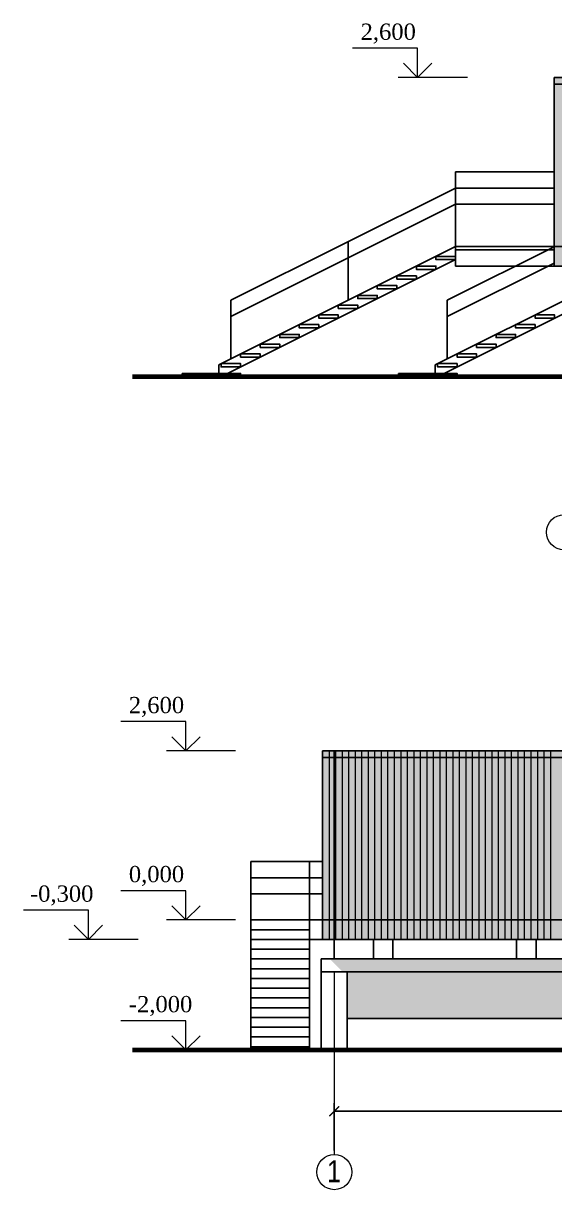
# Model space of a CAD drawing. Header units: millimetres. Extents: x 52 to 69096, y 37 to 64062.
# Drawn here: x 52 to 8216, y 45498 to 63437 of the extents above; entities that cross this region are included whole.
import ezdxf

# ---------------------------------------------------------------- set-up
doc = ezdxf.new("R2010")
doc.units = ezdxf.units.MM
doc.linetypes.add('ACAD_ISO02W100', pattern=[15, 12, -3])
doc.linetypes.add('ACAD_ISO04W100', pattern=[30, 24, -3, 0, -3])
for name, color, linetype, lineweight, true_color in [('оси', 7, 'Continuous', 18, 0x000000), ('отметки', 7, 'Continuous', 18, 0x000000), ('отметки @ 100', 7, 'Continuous', 18, 0x000000), ('разрез', 7, 'Continuous', 25, 0x000000), ('разрез @ 5', 7, 'Continuous', 25, 0x000000), ('фасад', 7, 'Continuous', 25, 0x000000), ('фасад @ 100', 7, 'Continuous', 25, 0x000000), ('штриховка', 7, 'Continuous', 18, 0x000000)]:
    doc.layers.add(name, color=color, linetype=linetype, lineweight=lineweight, true_color=true_color)
doc.styles.get("Standard").update_dxf_attribs({"font": 'arial.ttf'})
doc.styles.add('стиль1', font='times.ttf', dxfattribs={"height": 3})
doc.styles.add('стиль6', font='ARIALN.TTF')
doc.dimstyles.new('Копиягг', dxfattribs={"dimtxt": 2, "dimasz": 1.5, "dimexe": 1.25, "dimexo": 0.625, "dimtad": 1, "dimdec": 0, "dimtxsty": 'Standard', "dimblk": 'ARCHTICK', "dimcen": 2.5, "dimadec": 0, "dimazin": 0, "dimtfac": 1, "dimtdec": 0, "dimtmove": 0, "dimatfit": 3, "dimfxl": 1, "dimarcsym": 0})

# ---------------------------------------------------------------- blocks, each defined once
blk = doc.blocks.new('_ArchTick')
at = {"color": 0, "linetype": 'ByBlock', "const_width": 0.15}
blk.add_lwpolyline([(-0.5, -0.5), (0.5, 0.5)], dxfattribs=at)
blk = doc.blocks.new('*D82')
at = {"layer": 'Defpoints', "color": 0, "linetype": 'ByBlock', "transparency": 16777216}
for p in [(64030, 46705), (4830, 46038), (64030, 46038)]:
    blk.add_point(p, dxfattribs=at)
at = {"layer": 'фасад', "color": 0, "linetype": 'ByBlock', "lineweight": -2, "transparency": 16777216}
for p, q in [((4830, 46101), (4830, 46830)), ((64030, 46101), (64030, 46830)), ((4830, 46705), (64030, 46705))]:
    blk.add_line(p, q, dxfattribs=at)
at = {"layer": 'фасад', "color": 0, "linetype": 'ByBlock', "lineweight": -2, "transparency": 16777216, "xscale": 150, "yscale": 150, "zscale": 150, "rotation": 180}
blk.add_blockref('_ArchTick', (4830, 46705), dxfattribs=at)
at = {"layer": 'фасад', "color": 0, "linetype": 'ByBlock', "lineweight": -2, "transparency": 16777216, "xscale": 150, "yscale": 150, "zscale": 150}
blk.add_blockref('_ArchTick', (64030, 46705), dxfattribs=at)
at = {"layer": 'фасад', "color": 0, "linetype": 'ByBlock', "transparency": 16777216, "insert": (34430, 46870), "char_height": 200, "attachment_point": 5}
blk.add_mtext('59200', dxfattribs=at)

msp = doc.modelspace()

# ---------------------------------------------------------------- hatches: boundary and pattern name
at = {"layer": 'фасад', "linetype": 'ByBlock', "true_color": 0xd11029, "transparency": 33554636}
h = msp.add_hatch(color=242, dxfattribs=at)
h.dxf.hatch_style = 1
h.paths.add_polyline_path([(30211.3, 62503.3), (19511.3, 62503.3), (19511.3, 60003.3), (30211.3, 60003.3)])
h.paths.add_polyline_path([(25311.3, 60803.3), (24411.3, 60803.3), (24411.3, 62003.3), (25311.3, 62003.3)], flags=16)
h.paths.add_polyline_path([(25261.3, 60853.3), (24461.3, 60853.3), (24461.3, 61953.3), (25261.3, 61953.3)], flags=0)
h.paths.add_polyline_path([(19511.3, 62503.3), (8211.3, 62503.3), (8211.3, 60003.3), (11301.3, 60003.3), (13101.3, 60903.3), (13101.3, 61153.3), (13411.3, 61153.3), (13411.3, 62103.3), (14311.3, 62103.3), (14311.3, 61153.3), (14621.3, 61153.3), (14621.3, 60003.3), (19511.3, 60003.3)])
h.paths.add_polyline_path([(19511.3, 60003.3), (14621.3, 60003.3), (14621.3, 59703.3), (19511.3, 59703.3)])
h.paths.add_polyline_path([(19511.3, 62603.3), (8211.3, 62603.3), (8211.3, 62503.3), (19511.3, 62503.3)])
h.paths.add_polyline_path([(30211.3, 62603.3), (19511.3, 62603.3), (19511.3, 62503.3), (30211.3, 62503.3)])
h.paths.add_polyline_path([(41511.3, 62603.3), (30211.3, 62603.3), (30211.3, 62503.3), (41511.3, 62503.3)])
h.paths.add_polyline_path([(35411.3, 62103.3), (36311.3, 62103.3), (36311.3, 61153.3), (36621.3, 61153.3), (36621.3, 60003.3), (41511.3, 60003.3), (41511.3, 62503.3), (30211.3, 62503.3), (30211.3, 60003.3), (33301.3, 60003.3), (35101.3, 60903.3), (35101.3, 61153.3), (35411.3, 61153.3)])
h.paths.add_polyline_path([(30211.3, 60003.3), (19511.3, 60003.3), (19511.3, 59703.3), (30211.3, 59703.3)])
h.paths.add_polyline_path([(33301.3, 60003.3), (30211.3, 60003.3), (30211.3, 59703.3), (32701.3, 59703.3)])
h.paths.add_polyline_path([(35101.3, 60003.3), (33801.3, 60003.3), (33451.3, 59828.3), (33451.3, 59703.3), (34501.3, 59703.3)])
h.paths.add_polyline_path([(33451.3, 59828.3), (33451.3, 60003.3), (33301.3, 60003.3), (32701.3, 59703.3), (33201.3, 59703.3)])
h.paths.add_polyline_path([(33451.3, 59828.3), (33201.3, 59703.3), (33451.3, 59703.3)], flags=17)
h.paths.add_polyline_path([(33801.3, 60003.3), (33451.3, 60003.3), (33451.3, 59828.3)], flags=17)
h.paths.add_polyline_path([(35101.3, 60653.3), (35101.3, 60903.3), (33451.3, 60078.3), (33451.3, 60003.3), (33801.3, 60003.3)], flags=17)
h.paths.add_polyline_path([(35101.3, 60653.3), (33801.3, 60003.3), (35101.3, 60003.3)], flags=16)
h.paths.add_polyline_path([(33451.3, 60078.3), (33301.3, 60003.3), (33451.3, 60003.3)], flags=17)
h.paths.add_polyline_path([(36621.3, 60653.3), (36311.3, 60653.3), (36311.3, 60003.3), (36621.3, 60003.3)])
h.paths.add_polyline_path([(36621.3, 60903.3), (36311.3, 60903.3), (36311.3, 60653.3), (36621.3, 60653.3)], flags=17)
h.paths.add_polyline_path([(36621.3, 61153.3), (36311.3, 61153.3), (36311.3, 60903.3), (36621.3, 60903.3)], flags=17)
h.paths.add_polyline_path([(35411.3, 61153.3), (35101.3, 61153.3), (35101.3, 60903.3), (35411.3, 60903.3)], flags=17)
h.paths.add_polyline_path([(35411.3, 60903.3), (35101.3, 60903.3), (35101.3, 60653.3), (35411.3, 60653.3)], flags=17)
h.paths.add_polyline_path([(35411.3, 60653.3), (35101.3, 60653.3), (35101.3, 60003.3), (35411.3, 60003.3)], flags=17)
h.paths.add_polyline_path([(41511.3, 60003.3), (36621.3, 60003.3), (36621.3, 59703.3), (41511.3, 59703.3)])
h.paths.add_polyline_path([(35101.3, 59803.3), (34901.3, 59703.3), (35101.3, 59703.3)])
h.paths.add_polyline_path([(13101.3, 60653.3), (13101.3, 60903.3), (11451.3, 60078.3), (11451.3, 60003.3), (11801.3, 60003.3)], flags=17)
h.paths.add_polyline_path([(13101.3, 60653.3), (11801.3, 60003.3), (13101.3, 60003.3)], flags=16)
h.paths.add_polyline_path([(11451.3, 60078.3), (11301.3, 60003.3), (11451.3, 60003.3)], flags=17)
h.paths.add_polyline_path([(11301.3, 60003.3), (8216.3, 60003.3), (8211.3, 60000.8), (8211.3, 59703.3), (10701.3, 59703.3)])
h.paths.add_polyline_path([(13101.3, 60003.3), (11801.3, 60003.3), (11451.3, 59828.3), (11451.3, 59703.3), (12501.3, 59703.3)])
h.paths.add_polyline_path([(11451.3, 59828.3), (11201.3, 59703.3), (11451.3, 59703.3)], flags=17)
h.paths.add_polyline_path([(11451.3, 59828.3), (11451.3, 60003.3), (11301.3, 60003.3), (10701.3, 59703.3), (11201.3, 59703.3)])
h.paths.add_polyline_path([(11801.3, 60003.3), (11451.3, 60003.3), (11451.3, 59828.3)], flags=17)
h.paths.add_polyline_path([(13101.3, 59803.3), (12901.3, 59703.3), (13101.3, 59703.3)], flags=17)
h.paths.add_polyline_path([(44577.7, 61153.3), (44851.5, 61189.4), (44577.7, 61227.8), (44303.9, 61266.3), (44577.7, 61302.4), (44577.7, 62603.3), (41511.3, 62603.3), (41511.3, 59703.3), (44577.7, 59703.3)])
h = msp.add_hatch(color=242, dxfattribs=at)
h.dxf.hatch_style = 1
h.paths.add_polyline_path([(64210.3, 52146.9), (15930.3, 52146.9), (4650.3, 52146.9), (4650.3, 49346.9), (15930.3, 49346.9), (39380.3, 49346.9), (39380.3, 49496.9), (39230.3, 49496.9), (39230.3, 49646.9), (40730.3, 49646.9), (40730.3, 49496.9), (40580.3, 49496.9), (40580.3, 49346.9), (64210.3, 49346.9)])
h.paths.add_polyline_path([(29330.3, 50446.9), (28430.3, 50446.9), (28430.3, 51646.9), (29330.3, 51646.9)], flags=16)
h.paths.add_polyline_path([(29280.3, 50496.9), (28480.3, 50496.9), (28480.3, 51596.9), (29280.3, 51596.9)], flags=0)
h.paths.add_polyline_path([(25630.3, 50446.9), (24730.3, 50446.9), (24730.3, 51646.9), (25630.3, 51646.9)], flags=16)
h.paths.add_polyline_path([(25580.3, 50496.9), (24780.3, 50496.9), (24780.3, 51596.9), (25580.3, 51596.9)], flags=0)
h.paths.add_polyline_path([(35830.3, 50446.9), (35830.3, 51646.9), (36730.3, 51646.9), (36730.3, 50446.9)], flags=16)
h.paths.add_polyline_path([(35880.3, 50496.9), (35880.3, 51596.9), (36680.3, 51596.9), (36680.3, 50496.9)], flags=0)
h.paths.add_polyline_path([(21930.3, 50446.9), (21030.3, 50446.9), (21030.3, 51646.9), (21930.3, 51646.9)], flags=16)
h.paths.add_polyline_path([(21880.3, 50496.9), (21080.3, 50496.9), (21080.3, 51596.9), (21880.3, 51596.9)], flags=0)
h.paths.add_polyline_path([(39380.3, 51746.9), (40580.3, 51746.9), (40580.3, 49646.9), (39380.3, 49646.9)], flags=16)
edge = h.paths.add_edge_path(flags=0)
edge.add_arc((39980.3, 51386.9), 160, 0, 360)
h.paths.add_polyline_path([(18230.3, 50446.9), (17330.3, 50446.9), (17330.3, 51646.9), (18230.3, 51646.9)], flags=16)
h.paths.add_polyline_path([(18180.3, 50496.9), (17380.3, 50496.9), (17380.3, 51596.9), (18180.3, 51596.9)], flags=0)
h.paths.add_polyline_path([(14530.3, 50446.9), (13630.3, 50446.9), (13630.3, 51646.9), (14530.3, 51646.9)], flags=16)
h.paths.add_polyline_path([(14480.3, 50496.9), (13680.3, 50496.9), (13680.3, 51596.9), (14480.3, 51596.9)], flags=0)
h.paths.add_polyline_path([(10830.3, 50446.9), (9930.3, 50446.9), (9930.3, 51646.9), (10830.3, 51646.9)], flags=16)
h.paths.add_polyline_path([(10780.3, 50496.9), (9980.3, 50496.9), (9980.3, 51596.9), (10780.3, 51596.9)], flags=0)
h.paths.add_polyline_path([(54330.3, 50446.9), (54330.3, 51646.9), (55230.3, 51646.9), (55230.3, 50446.9)], flags=16)
h.paths.add_polyline_path([(54380.3, 50496.9), (54380.3, 51596.9), (55180.3, 51596.9), (55180.3, 50496.9)], flags=0)
h.paths.add_polyline_path([(58030.3, 50446.9), (58030.3, 51646.9), (58930.3, 51646.9), (58930.3, 50446.9)], flags=16)
h.paths.add_polyline_path([(58080.3, 50496.9), (58080.3, 51596.9), (58880.3, 51596.9), (58880.3, 50496.9)], flags=0)
h.paths.add_polyline_path([(61730.3, 50446.9), (61730.3, 51646.9), (62630.3, 51646.9), (62630.3, 50446.9)], flags=16)
h.paths.add_polyline_path([(61780.3, 50496.9), (61780.3, 51596.9), (62580.3, 51596.9), (62580.3, 50496.9)], flags=0)
h.paths.add_polyline_path([(64210.3, 52246.9), (15930.3, 52246.9), (4650.3, 52246.9), (4650.3, 52146.9), (15930.3, 52146.9), (64210.3, 52146.9)])
at = {"layer": 'штриховка', "linetype": 'ByBlock', "true_color": 0x000000, "transparency": 33554534}
h = msp.add_hatch(color=18, dxfattribs=at)
h.dxf.hatch_style = 1
h.paths.add_polyline_path([(44577.7, 62503.3), (8211.3, 62503.3), (8211.3, 62453.3), (44577.7, 62453.3)])
h = msp.add_hatch(color=18, dxfattribs=at)
h.dxf.hatch_style = 1
h.paths.add_polyline_path([(64210.3, 52146.9), (4650.3, 52146.9), (4650.3, 52096.9), (64210.3, 52096.9)])
h = msp.add_hatch(color=18, dxfattribs=at)
h.dxf.hatch_style = 1
h.paths.add_polyline_path([(39380.3, 49046.9), (15930.3, 49046.9), (4762.8, 49046.9), (4962.8, 48846.9), (15930.3, 48846.9), (39380.3, 48846.9)])
h = msp.add_hatch(color=18, dxfattribs=at)
h.dxf.hatch_style = 1
h.paths.add_polyline_path([(8330.3, 48846.9), (5030.3, 48846.9), (5030.3, 48130.9), (8330.3, 48130.9)])

# ---------------------------------------------------------------- linework, layer by layer
at = {"layer": 'оси', "linetype": 'ACAD_ISO04W100', "ltscale": 0.5}
msp.add_line((4830.3, 48846.9), (4830.3, 46038.3), dxfattribs=at)
at = {"layer": 'отметки', "linetype": 'ByBlock'}
for p, q in [((6111.3, 62603.3), (5892.6, 62821.9)), ((6111.3, 62603.3), (6330, 62821.9)), ((6875.5, 62603.3), (5811.3, 62603.3)), ((2550.3, 52246.9), (2331.7, 52465.5)), ((2550.3, 52246.9), (2769, 52465.5)), ((3314.5, 52246.9), (2250.3, 52246.9)), ((2550.3, 49646.9), (2331.7, 49865.5)), ((2550.3, 49646.9), (2769, 49865.5)), ((1052.3, 49346.9), (833.6, 49565.5)), ((1052.3, 49346.9), (1271, 49565.5)), ((3314.5, 49646.9), (2250.3, 49646.9)), ((1816.4, 49346.9), (752.3, 49346.9)), ((2550.3, 47646.9), (2331.7, 47865.5)), ((2550.3, 47646.9), (2769, 47865.5))]:
    msp.add_line(p, q, dxfattribs=at)
for points in [[(6111.3, 62603.3), (6111.3, 63053.3), (5111.3, 63053.3)], [(2550.3, 52246.9), (2550.3, 52696.9), (1550.3, 52696.9)], [(2550.3, 49646.9), (2550.3, 50096.9), (1550.3, 50096.9)], [(1052.3, 49346.9), (1052.3, 49796.9), (52.3, 49796.9)], [(2550.3, 47646.9), (2550.3, 48096.9), (1550.3, 48096.9)]]:
    msp.add_lwpolyline(points, dxfattribs=at)
at = {"layer": 'разрез', "linetype": 'ByBlock', "lineweight": 18}
for centre in [(8361.3, 55610.5), (4830.3, 45768.3)]:
    msp.add_circle(centre, 270, dxfattribs=at)
at = {"layer": 'фасад'}
for p, q in [((8211.3, 62603.3), (41511.3, 62603.3)), ((8211.3, 62603.3), (8211.3, 59703.3)), ((8211.3, 62503.3), (41511.3, 62503.3)), ((8211.3, 59703.3), (12801.3, 59703.3)), ((4891.3, 58953.3), (4591.3, 58953.3)), ((8216.3, 58953.3), (7916.3, 58953.3)), ((4591.3, 58803.3), (4291.3, 58803.3)), ((7916.3, 58803.3), (7616.3, 58803.3)), ((4291.3, 58653.3), (3991.3, 58653.3)), ((7616.3, 58653.3), (7316.3, 58653.3)), ((4650.3, 49346.9), (4650.3, 52246.9)), ((4650.3, 52246.9), (15930.3, 52246.9)), ((4650.3, 52146.9), (15930.3, 52146.9)), ((3550.3, 49646.9), (4450.3, 49646.9)), ((3550.3, 49496.9), (4450.3, 49496.9)), ((3550.3, 49346.9), (4450.3, 49346.9)), ((4650.3, 49346.9), (15930.3, 49346.9)), ((3550.3, 49196.9), (4450.3, 49196.9)), ((3550.3, 49046.9), (4450.3, 49046.9)), ((4630.3, 49046.9), (15930.3, 49046.9)), ((3550.3, 48896.9), (4450.3, 48896.9)), ((4630.3, 48846.9), (15930.3, 48846.9)), ((4630.3, 47646.9), (4630.3, 48846.9)), ((5030.3, 47646.9), (5030.3, 48846.9)), ((3550.3, 48746.9), (4450.3, 48746.9)), ((3550.3, 48596.9), (4450.3, 48596.9)), ((3550.3, 48596.9), (4450.3, 48596.9)), ((3550.3, 48446.9), (4450.3, 48446.9)), ((3550.3, 48296.9), (4450.3, 48296.9)), ((3550.3, 48146.9), (4450.3, 48146.9)), ((3550.3, 47996.9), (4450.3, 47996.9)), ((3550.3, 47846.9), (4450.3, 47846.9)), ((3550.3, 47696.9), (4450.3, 47696.9))]:
    msp.add_line(p, q, dxfattribs=at)
at = {"layer": 'фасад', "linetype": 'ByBlock'}
for p, q in [((6691.3, 61153.3), (6691.3, 59703.3)), ((8211.3, 61153.3), (6691.3, 61153.3)), ((8211.3, 61153.3), (8211.3, 59703.3)), ((3241.3, 59178.3), (6691.3, 60903.3)), ((8211.3, 60903.3), (6691.3, 60903.3)), ((3241.3, 58928.3), (6691.3, 60653.3)), ((8211.3, 60653.3), (6691.3, 60653.3)), ((3055.5, 58185.4), (6691.3, 60003.3)), ((5041.3, 59178.3), (5041.3, 60078.3)), ((6566.3, 59178.3), (8211.3, 60000.8)), ((6691.3, 60003.3), (8211.3, 60003.3)), ((6691.3, 59953.3), (8211.3, 59953.3)), ((3191.3, 58053.3), (6691.3, 59803.3)), ((6566.3, 58928.3), (8211.3, 59750.8)), ((6691.3, 59703.3), (8211.3, 59703.3)), ((6380.5, 58185.4), (8816.3, 59403.3)), ((6516.3, 58053.3), (9216.3, 59403.3)), ((3241.3, 58278.3), (3241.3, 59178.3)), ((6566.3, 58278.3), (6566.3, 59178.3)), ((3055.5, 58185.4), (3055.5, 58053.3)), ((6380.5, 58185.4), (6380.5, 58053.3)), ((3550.3, 49646.9), (3550.3, 50546.9)), ((3550.3, 50546.9), (4650.3, 50546.9)), ((4450.3, 49646.9), (4450.3, 50546.9)), ((3550.3, 50296.9), (4650.3, 50296.9)), ((3550.3, 50046.9), (4650.3, 50046.9)), ((4650.3, 49346.9), (4450.3, 49346.9)), ((4830.3, 49346.9), (4830.3, 49046.9)), ((5430.3, 49346.9), (5430.3, 49046.9)), ((5730.3, 49346.9), (5730.3, 49046.9)), ((7630.3, 49346.9), (7630.3, 49046.9)), ((7930.3, 49346.9), (7930.3, 49046.9)), ((4630.3, 48846.9), (4630.3, 49046.9)), ((8330.3, 48130.9), (5030.3, 48130.9))]:
    msp.add_line(p, q, dxfattribs=at)
at = {"layer": 'фасад', "linetype": 'ACAD_ISO02W100'}
for p, q in [((8211.3, 60003.3), (41511.3, 60003.3)), ((4830.3, 49346.9), (4830.3, 52246.9)), ((4650.3, 49646.9), (64210.3, 49646.9))]:
    msp.add_line(p, q, dxfattribs=at)
at = {"layer": 'фасад', "lineweight": 80}
for p, q in [((1727.6, 58003.3), (46927.5, 58003.3)), ((1727.6, 47646.9), (66111.8, 47646.9))]:
    msp.add_line(p, q, dxfattribs=at)
at = {"layer": 'фасад', "linetype": 'ByBlock'}
for points in [[(6391.3, 59853.3), (6691.3, 59853.3), (6691.3, 59803.3), (6391.3, 59803.3)], [(6091.3, 59703.3), (6391.3, 59703.3), (6391.3, 59653.3), (6091.3, 59653.3)], [(5491.3, 59403.3), (5791.3, 59403.3), (5791.3, 59353.3), (5491.3, 59353.3)], [(5791.3, 59553.3), (6091.3, 59553.3), (6091.3, 59503.3), (5791.3, 59503.3)], [(5191.3, 59253.3), (5491.3, 59253.3), (5491.3, 59203.3), (5191.3, 59203.3)], [(4891.3, 59103.3), (5191.3, 59103.3), (5191.3, 59053.3), (4891.3, 59053.3)], [(4591.3, 58953.3), (4891.3, 58953.3), (4891.3, 58903.3), (4591.3, 58903.3)], [(7916.3, 58953.3), (8216.3, 58953.3), (8216.3, 58903.3), (7916.3, 58903.3)], [(4291.3, 58803.3), (4591.3, 58803.3), (4591.3, 58753.3), (4291.3, 58753.3)], [(7616.3, 58803.3), (7916.3, 58803.3), (7916.3, 58753.3), (7616.3, 58753.3)], [(3691.3, 58503.3), (3991.3, 58503.3), (3991.3, 58453.3), (3691.3, 58453.3)], [(3991.3, 58653.3), (4291.3, 58653.3), (4291.3, 58603.3), (3991.3, 58603.3)], [(7016.3, 58503.3), (7316.3, 58503.3), (7316.3, 58453.3), (7016.3, 58453.3)], [(7316.3, 58653.3), (7616.3, 58653.3), (7616.3, 58603.3), (7316.3, 58603.3)], [(3391.3, 58353.3), (3691.3, 58353.3), (3691.3, 58303.3), (3391.3, 58303.3)], [(6716.3, 58353.3), (7016.3, 58353.3), (7016.3, 58303.3), (6716.3, 58303.3)], [(3091.3, 58203.3), (3391.3, 58203.3), (3391.3, 58153.3), (3091.3, 58153.3)], [(6416.3, 58203.3), (6716.3, 58203.3), (6716.3, 58153.3), (6416.3, 58153.3)], [(2491.3, 58053.3), (3391.3, 58053.3), (3391.3, 58003.3), (2491.3, 58003.3)], [(5816.3, 58053.3), (6716.3, 58053.3), (6716.3, 58003.3), (5816.3, 58003.3)]]:
    msp.add_lwpolyline(points, close=True, dxfattribs=at)
at = {"layer": 'фасад'}
msp.add_lwpolyline([(4650.3, 49646.9), (4450.3, 49646.9), (3550.3, 49646.9), (3550.3, 47646.9), (4450.3, 47646.9), (4450.3, 49646.9)], dxfattribs=at)
at = {"layer": 'штриховка', "linetype": 'ByBlock'}
for p, q in [((8211.3, 62603.3), (8211.3, 59703.3)), ((8211.3, 62503.3), (8211.3, 62453.3)), ((4650.3, 52246.9), (4650.3, 49346.9)), ((4750.3, 52246.9), (4750.3, 49346.9)), ((4850.3, 52246.9), (4850.3, 49346.9)), ((4950.3, 52246.9), (4950.3, 49346.9)), ((5050.3, 52246.9), (5050.3, 49346.9)), ((5150.3, 52246.9), (5150.3, 49346.9)), ((5250.3, 52246.9), (5250.3, 49346.9)), ((5350.3, 52246.9), (5350.3, 49346.9)), ((5450.3, 52246.9), (5450.3, 49346.9)), ((5550.3, 52246.9), (5550.3, 49346.9)), ((5650.3, 52246.9), (5650.3, 49346.9)), ((5750.3, 52246.9), (5750.3, 49346.9)), ((5850.3, 52246.9), (5850.3, 49346.9)), ((5950.3, 52246.9), (5950.3, 49346.9)), ((6050.3, 52246.9), (6050.3, 49346.9)), ((6150.3, 52246.9), (6150.3, 49346.9)), ((6250.3, 52246.9), (6250.3, 49346.9)), ((6350.3, 52246.9), (6350.3, 49346.9)), ((6450.3, 52246.9), (6450.3, 49346.9)), ((6550.3, 52246.9), (6550.3, 49346.9)), ((6650.3, 52246.9), (6650.3, 49346.9)), ((6750.3, 52246.9), (6750.3, 49346.9)), ((6850.3, 52246.9), (6850.3, 49346.9)), ((6950.3, 52246.9), (6950.3, 49346.9)), ((7050.3, 52246.9), (7050.3, 49346.9)), ((7150.3, 52246.9), (7150.3, 49346.9)), ((7250.3, 52246.9), (7250.3, 49346.9)), ((7350.3, 52246.9), (7350.3, 49346.9)), ((7450.3, 52246.9), (7450.3, 49346.9)), ((7550.3, 52246.9), (7550.3, 49346.9)), ((7650.3, 52246.9), (7650.3, 49346.9)), ((7750.3, 52246.9), (7750.3, 49346.9)), ((7850.3, 52246.9), (7850.3, 49346.9)), ((7950.3, 52246.9), (7950.3, 49346.9)), ((8050.3, 52246.9), (8050.3, 49346.9)), ((8150.3, 52246.9), (8150.3, 49346.9)), ((4830.3, 49046.9), (4762.8, 49046.9))]:
    msp.add_line(p, q, dxfattribs=at)
at = {"layer": 'штриховка', "color": 250, "linetype": 'ByBlock'}
msp.add_line((4650.3, 49346.9), (4650.3, 52246.9), dxfattribs=at)

# ---------------------------------------------------------------- texts
at = {"layer": 'отметки @ 100', "linetype": 'ByBlock', "char_height": 250, "attachment_point": 1, "style": 'стиль1'}
for s, insert in [('2,600', (5234.5, 63433.2)), ('2,600', (1673.5, 53076.8)), ('0,000', (1673.5, 50476.8)), ('-0,300', (154, 50176.8)), ('-2,000', (1673.5, 48476.8))]:
    msp.add_mtext_dynamic_manual_height_columns(s, width=716.844, gutter_width=1500, heights=[0], dxfattribs=dict(at, insert=insert))
at = {"layer": 'разрез @ 5', "linetype": 'ByBlock', "lineweight": 18, "insert": (4719.1, 45950.7), "char_height": 337.5, "attachment_point": 1, "style": 'стиль6'}
msp.add_mtext_dynamic_manual_height_columns('1', width=253.168, gutter_width=75, heights=[0], dxfattribs=at)

# ---------------------------------------------------------------- dimensions: what is measured, and where the dimension line sits
at = {"layer": 'фасад @ 100', "linetype": 'ByBlock'}
dim = msp.add_linear_dim(base=(64030.3, 46705.4), p1=(4830.3, 46038.3), p2=(64030.3, 46038.3), dimstyle='Копиягг', override={"dimscale": 100, "dimtix": 0, "dimtofl": 1, "dimtmove": 0, "dimatfit": 3}, dxfattribs=at)
dim.commit()
dim.dimension.update_dxf_attribs({"geometry": '*D82', "text_midpoint": (34430.3, 46870)})

doc.saveas('drawing.dxf')
